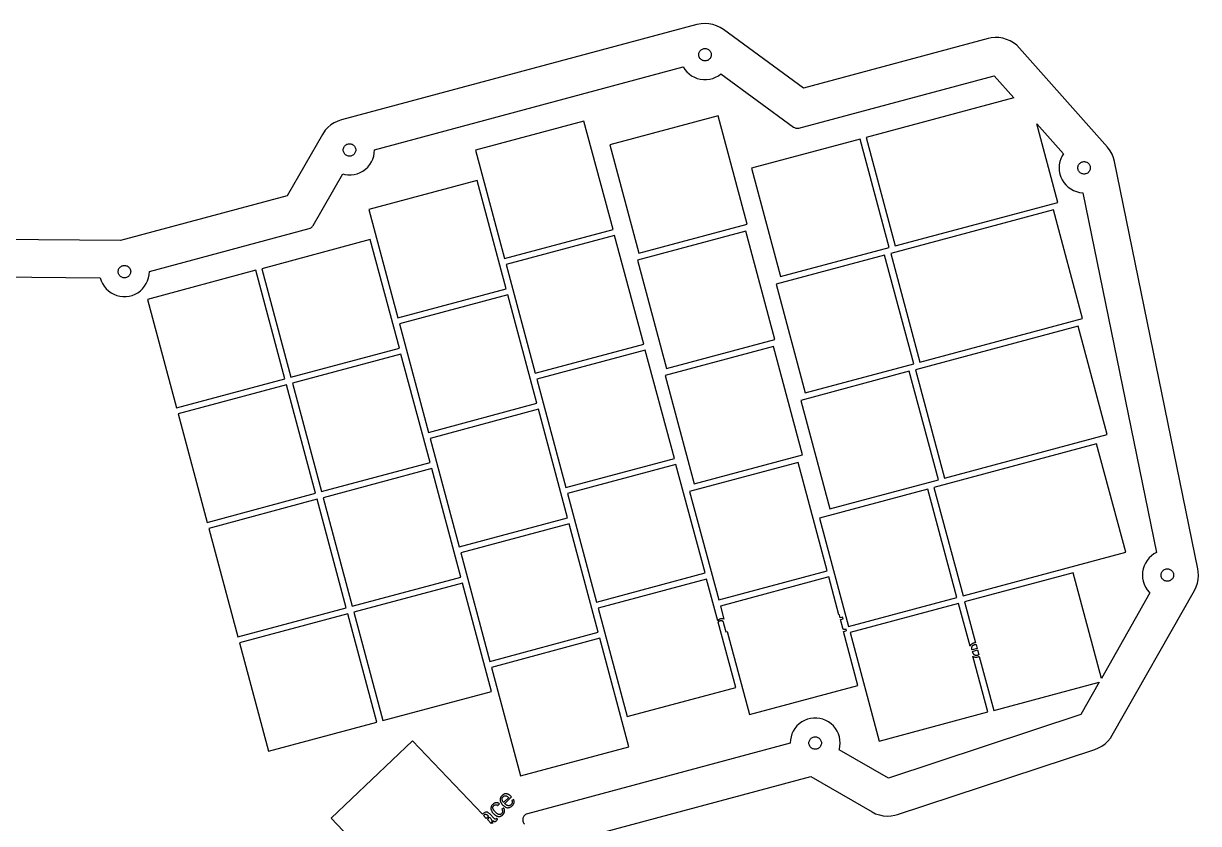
# Model space of a CAD drawing. Header units: metres. Extents: x -189 to 188, y -51 to 147.
# Drawn here: x -0.7 to 187.6, y 18.4 to 146.7 of the extents above; entities that cross this region are included whole.
import ezdxf

# ---------------------------------------------------------------- set-up
doc = ezdxf.new("R2010")
doc.units = ezdxf.units.M

msp = doc.modelspace()

# ---------------------------------------------------------------- linework, layer by layer
for p, q in [((107.238, 146.497), (50.2479, 131.227)), ((107.914, 146.629), (107.238, 146.497)), ((108.54, 146.667), (107.914, 146.629)), ((109.167, 146.627), (108.54, 146.667)), ((109.784, 146.508), (109.167, 146.627)), ((110.38, 146.313), (109.784, 146.508)), ((110.948, 146.044), (110.38, 146.313)), ((111.478, 145.707), (110.948, 146.044)), ((124.342, 136.327), (111.478, 145.707)), ((153.91, 144.25), (124.342, 136.327)), ((154.407, 144.356), (153.91, 144.25)), ((155.032, 144.417), (154.407, 144.356)), ((155.66, 144.399), (155.032, 144.417)), ((156.281, 144.303), (155.66, 144.399)), ((156.884, 144.129), (156.281, 144.303)), ((157.461, 143.882), (156.884, 144.129)), ((158.002, 143.564), (157.461, 143.882)), ((158.5, 143.18), (158.002, 143.564)), ((158.945, 142.737), (158.5, 143.18)), ((107.532, 141.667), (107.54, 141.792)), ((107.54, 141.542), (107.532, 141.667)), ((107.54, 141.792), (107.563, 141.916)), ((107.563, 141.418), (107.54, 141.542)), ((107.563, 141.916), (107.602, 142.035)), ((107.602, 141.299), (107.563, 141.418)), ((107.602, 142.035), (107.656, 142.149)), ((107.656, 141.185), (107.602, 141.299)), ((107.656, 142.149), (107.723, 142.255)), ((107.723, 142.255), (107.803, 142.352)), ((107.803, 142.352), (107.895, 142.438)), ((107.895, 142.438), (107.996, 142.511)), ((107.996, 142.511), (108.106, 142.572)), ((108.106, 142.572), (108.223, 142.618)), ((108.223, 142.618), (108.345, 142.649)), ((108.345, 142.649), (108.469, 142.665)), ((108.469, 142.665), (108.595, 142.665)), ((108.595, 142.665), (108.719, 142.649)), ((108.719, 142.649), (108.841, 142.618)), ((108.841, 142.618), (108.958, 142.572)), ((108.958, 142.572), (109.068, 142.511)), ((109.068, 142.511), (109.169, 142.438)), ((109.169, 142.438), (109.261, 142.352)), ((109.261, 142.352), (109.341, 142.255)), ((109.341, 142.255), (109.408, 142.149)), ((109.408, 142.149), (109.462, 142.035)), ((109.462, 141.299), (109.408, 141.185)), ((109.462, 142.035), (109.501, 141.916)), ((109.501, 141.418), (109.462, 141.299)), ((109.501, 141.916), (109.524, 141.792)), ((109.524, 141.542), (109.501, 141.418)), ((109.524, 141.792), (109.532, 141.667)), ((109.532, 141.667), (109.524, 141.542)), ((173.039, 126.844), (158.945, 142.737)), ((55.5397, 126.433), (105.053, 139.699)), ((105.053, 139.699), (105.296, 139.316)), ((107.723, 141.079), (107.656, 141.185)), ((107.803, 140.982), (107.723, 141.079)), ((107.895, 140.896), (107.803, 140.982)), ((107.996, 140.823), (107.895, 140.896)), ((108.106, 140.762), (107.996, 140.823)), ((108.223, 140.716), (108.106, 140.762)), ((108.345, 140.685), (108.223, 140.716)), ((108.469, 140.669), (108.345, 140.685)), ((108.595, 140.669), (108.469, 140.669)), ((108.719, 140.685), (108.595, 140.669)), ((108.841, 140.716), (108.719, 140.685)), ((108.958, 140.762), (108.841, 140.716)), ((109.068, 140.823), (108.958, 140.762)), ((109.169, 140.896), (109.068, 140.823)), ((109.261, 140.982), (109.169, 140.896)), ((109.341, 141.079), (109.261, 140.982)), ((109.408, 141.185), (109.341, 141.079)), ((105.296, 139.316), (105.616, 138.929)), ((105.616, 138.929), (105.982, 138.585)), ((105.982, 138.585), (106.389, 138.29)), ((106.389, 138.29), (106.829, 138.048)), ((106.829, 138.048), (107.296, 137.863)), ((107.296, 137.863), (107.782, 137.738)), ((107.782, 137.738), (108.281, 137.675)), ((108.281, 137.675), (108.783, 137.675)), ((108.783, 137.675), (109.282, 137.738)), ((109.282, 137.738), (109.768, 137.863)), ((109.768, 137.863), (110.235, 138.048)), ((110.235, 138.048), (110.675, 138.29)), ((110.675, 138.29), (111.072, 138.578)), ((111.072, 138.578), (122.739, 130.071)), ((123.587, 129.913), (154.866, 138.294)), ((154.866, 138.294), (158.018, 134.739)), ((158.018, 134.739), (134.347, 128.396)), ((110.637, 131.879), (93.2503, 127.22)), ((115.296, 114.492), (110.637, 131.879)), ((48.0813, 130.006), (47.6563, 129.544)), ((48.5609, 130.411), (48.0813, 130.006)), ((49.0875, 130.753), (48.5609, 130.411)), ((49.6528, 131.026), (49.0875, 130.753)), ((50.2479, 131.227), (49.6528, 131.026)), ((89.123, 131.032), (71.7363, 126.373)), ((93.7817, 113.645), (89.123, 131.032)), ((122.739, 130.071), (122.855, 129.998)), ((122.855, 129.998), (122.97, 129.945)), ((165.085, 117.998), (161.717, 130.568)), ((161.717, 130.568), (165.985, 125.756)), ((47.2118, 128.897), (41.5303, 119.056)), ((47.6563, 129.544), (47.2118, 128.897)), ((133.38, 128.138), (115.993, 123.479)), ((122.97, 129.945), (123.089, 129.908)), ((123.089, 129.908), (123.213, 129.886)), ((123.213, 129.886), (123.338, 129.879)), ((123.338, 129.879), (123.464, 129.888)), ((123.464, 129.888), (123.587, 129.913)), ((138.039, 110.751), (133.38, 128.138)), ((134.347, 128.396), (139.005, 111.01)), ((50.542, 126.397), (50.5499, 126.522)), ((50.5499, 126.272), (50.542, 126.397)), ((50.5499, 126.522), (50.5734, 126.646)), ((50.5734, 126.148), (50.5499, 126.272)), ((50.5734, 126.646), (50.6122, 126.765)), ((50.6122, 126.765), (50.6657, 126.879)), ((50.6657, 126.879), (50.733, 126.985)), ((50.733, 126.985), (50.813, 127.082)), ((50.813, 127.082), (50.9046, 127.167)), ((50.9046, 127.167), (51.0062, 127.241)), ((51.0062, 127.241), (51.1162, 127.302)), ((51.1162, 127.302), (51.233, 127.348)), ((51.233, 127.348), (51.3546, 127.379)), ((51.3546, 127.379), (51.4792, 127.395)), ((51.4792, 127.395), (51.6048, 127.395)), ((51.6048, 127.395), (51.7294, 127.379)), ((51.7294, 127.379), (51.851, 127.348)), ((51.851, 127.348), (51.9678, 127.302)), ((51.9678, 127.302), (52.0778, 127.241)), ((52.0778, 127.241), (52.1794, 127.167)), ((52.1794, 127.167), (52.271, 127.082)), ((52.271, 127.082), (52.351, 126.985)), ((52.351, 126.985), (52.4183, 126.879)), ((52.4183, 126.879), (52.4718, 126.765)), ((52.4718, 126.765), (52.5106, 126.646)), ((52.5106, 126.646), (52.5341, 126.522)), ((52.5341, 126.272), (52.5106, 126.148)), ((52.5341, 126.522), (52.542, 126.397)), ((52.542, 126.397), (52.5341, 126.272)), ((55.5104, 125.896), (55.542, 126.397)), ((55.542, 126.397), (55.5397, 126.433)), ((71.7363, 126.373), (76.395, 108.986)), ((93.2503, 127.22), (97.909, 109.833)), ((173.484, 126.262), (173.039, 126.844)), ((173.794, 125.715), (173.484, 126.262)), ((50.6122, 126.029), (50.5734, 126.148)), ((50.6657, 125.915), (50.6122, 126.029)), ((50.733, 125.809), (50.6657, 125.915)), ((50.813, 125.712), (50.733, 125.809)), ((50.9046, 125.626), (50.813, 125.712)), ((51.0062, 125.553), (50.9046, 125.626)), ((51.1162, 125.492), (51.0062, 125.553)), ((51.233, 125.446), (51.1162, 125.492)), ((51.3546, 125.415), (51.233, 125.446)), ((51.4792, 125.399), (51.3546, 125.415)), ((51.6048, 125.399), (51.4792, 125.399)), ((51.7294, 125.415), (51.6048, 125.399)), ((51.851, 125.446), (51.7294, 125.415)), ((51.9678, 125.492), (51.851, 125.446)), ((52.0778, 125.553), (51.9678, 125.492)), ((52.1794, 125.626), (52.0778, 125.553)), ((52.271, 125.712), (52.1794, 125.626)), ((52.351, 125.809), (52.271, 125.712)), ((52.4183, 125.915), (52.351, 125.809)), ((52.4718, 126.029), (52.4183, 125.915)), ((52.5106, 126.148), (52.4718, 126.029)), ((54.778, 124.046), (55.0472, 124.47)), ((55.0472, 124.47), (55.2611, 124.924)), ((55.2611, 124.924), (55.4163, 125.402)), ((55.4163, 125.402), (55.5104, 125.896)), ((165.424, 124.522), (165.33, 124.028)), ((165.579, 124.999), (165.424, 124.522)), ((165.793, 125.454), (165.579, 124.999)), ((165.985, 125.756), (165.793, 125.454)), ((168.661, 124.298), (168.762, 124.371)), ((168.762, 124.371), (168.872, 124.432)), ((168.872, 124.432), (168.989, 124.478)), ((168.989, 124.478), (169.111, 124.509)), ((169.111, 124.509), (169.235, 124.525)), ((169.235, 124.525), (169.361, 124.525)), ((169.361, 124.525), (169.485, 124.509)), ((169.485, 124.509), (169.607, 124.478)), ((169.607, 124.478), (169.724, 124.432)), ((169.724, 124.432), (169.834, 124.371)), ((169.834, 124.371), (169.935, 124.298)), ((174.032, 125.135), (173.794, 125.715)), ((174.197, 124.529), (174.032, 125.135)), ((187.544, 59.2587), (174.197, 124.529)), ((45.691, 114.262), (50.4754, 122.549)), ((50.4754, 122.549), (50.7925, 122.468)), ((50.7925, 122.468), (51.2908, 122.405)), ((51.7932, 122.405), (52.2915, 122.468)), ((52.2915, 122.468), (52.778, 122.593)), ((52.778, 122.593), (53.2451, 122.778)), ((53.2451, 122.778), (53.6853, 123.02)), ((53.6853, 123.02), (54.0917, 123.315)), ((54.0917, 123.315), (54.4579, 123.659)), ((54.4579, 123.659), (54.778, 124.046)), ((115.993, 123.479), (120.652, 106.092)), ((165.33, 124.028), (165.298, 123.527)), ((165.298, 123.527), (165.33, 123.026)), ((165.33, 123.026), (165.424, 122.532)), ((165.424, 122.532), (165.579, 122.055)), ((168.298, 123.527), (168.306, 123.652)), ((168.306, 123.402), (168.298, 123.527)), ((168.306, 123.652), (168.329, 123.776)), ((168.329, 123.278), (168.306, 123.402)), ((168.329, 123.776), (168.368, 123.895)), ((168.368, 123.159), (168.329, 123.278)), ((168.368, 123.895), (168.422, 124.009)), ((168.422, 123.045), (168.368, 123.159)), ((168.422, 124.009), (168.489, 124.115)), ((168.489, 122.939), (168.422, 123.045)), ((168.489, 124.115), (168.569, 124.212)), ((168.569, 122.842), (168.489, 122.939)), ((168.569, 124.212), (168.661, 124.298)), ((168.661, 122.756), (168.569, 122.842)), ((168.762, 122.683), (168.661, 122.756)), ((168.872, 122.622), (168.762, 122.683)), ((168.989, 122.576), (168.872, 122.622)), ((169.111, 122.545), (168.989, 122.576)), ((169.235, 122.529), (169.111, 122.545)), ((169.361, 122.529), (169.235, 122.529)), ((169.485, 122.545), (169.361, 122.529)), ((169.607, 122.576), (169.485, 122.545)), ((169.724, 122.622), (169.607, 122.576)), ((169.834, 122.683), (169.724, 122.622)), ((169.935, 122.756), (169.834, 122.683)), ((169.935, 124.298), (170.027, 124.212)), ((170.027, 122.842), (169.935, 122.756)), ((170.027, 124.212), (170.107, 124.115)), ((170.107, 122.939), (170.027, 122.842)), ((170.107, 124.115), (170.174, 124.009)), ((170.174, 123.045), (170.107, 122.939)), ((170.174, 124.009), (170.228, 123.895)), ((170.228, 123.159), (170.174, 123.045)), ((170.228, 123.895), (170.267, 123.776)), ((170.267, 123.278), (170.228, 123.159)), ((170.267, 123.776), (170.29, 123.652)), ((170.29, 123.402), (170.267, 123.278)), ((170.29, 123.652), (170.298, 123.527)), ((170.298, 123.527), (170.29, 123.402)), ((51.2908, 122.405), (51.7932, 122.405)), ((72, 121.526), (54.6133, 116.867)), ((76.6587, 104.139), (72, 121.526)), ((165.579, 122.055), (165.793, 121.6)), ((165.793, 121.6), (166.062, 121.176)), ((166.062, 121.176), (166.382, 120.789)), ((166.382, 120.789), (166.748, 120.445)), ((41.5303, 119.056), (14.8227, 111.899)), ((166.748, 120.445), (167.155, 120.15)), ((167.155, 120.15), (167.595, 119.908)), ((167.595, 119.908), (168.062, 119.723)), ((168.062, 119.723), (168.548, 119.598)), ((168.548, 119.598), (169.047, 119.535)), ((169.047, 119.535), (169.094, 119.535)), ((169.094, 119.535), (180.89, 61.8478)), ((54.6133, 116.867), (59.272, 99.4803)), ((139.005, 111.01), (165.085, 117.998)), ((164.378, 116.773), (138.298, 109.785)), ((169.036, 99.3867), (164.378, 116.773)), ((19.4587, 106.93), (45.0838, 113.796)), ((45.0838, 113.796), (45.2318, 113.848)), ((45.2318, 113.848), (45.343, 113.907)), ((45.343, 113.907), (45.4462, 113.978)), ((45.4462, 113.978), (45.5395, 114.062)), ((45.5395, 114.062), (45.6216, 114.157)), ((45.6216, 114.157), (45.691, 114.262)), ((76.395, 108.986), (93.7817, 113.645)), ((115.072, 113.397), (97.6853, 108.738)), ((97.909, 109.833), (115.296, 114.492)), ((119.731, 96.01), (115.072, 113.397)), ((14.8227, 111.899), (-15.7488, 112.148)), ((54.877, 112.02), (37.4903, 107.361)), ((59.5357, 94.633), (54.877, 112.02)), ((94.041, 112.679), (76.6543, 108.02)), ((98.6997, 95.292), (94.041, 112.679)), ((137.332, 109.526), (119.945, 104.867)), ((120.652, 106.092), (138.039, 110.751)), ((141.991, 92.139), (137.332, 109.526)), ((138.298, 109.785), (142.956, 92.3986)), ((14.5312, 107.262), (14.5847, 107.376)), ((14.5847, 107.376), (14.652, 107.482)), ((14.652, 107.482), (14.732, 107.579)), ((14.732, 107.579), (14.8236, 107.665)), ((14.8236, 107.665), (14.9252, 107.738)), ((14.9252, 107.738), (15.0352, 107.799)), ((15.0352, 107.799), (15.152, 107.845)), ((15.152, 107.845), (15.2736, 107.876)), ((15.2736, 107.876), (15.3982, 107.892)), ((15.3982, 107.892), (15.5238, 107.892)), ((15.5238, 107.892), (15.6484, 107.876)), ((15.6484, 107.876), (15.77, 107.845)), ((15.77, 107.845), (15.8868, 107.799)), ((15.8868, 107.799), (15.9968, 107.738)), ((15.9968, 107.738), (16.0984, 107.665)), ((16.0984, 107.665), (16.19, 107.579)), ((16.19, 107.579), (16.27, 107.482)), ((16.27, 107.482), (16.3373, 107.376)), ((16.3373, 107.376), (16.3908, 107.262)), ((76.6543, 108.02), (81.313, 90.6333)), ((97.6853, 108.738), (102.344, 91.3513)), ((-12.5646, 106.122), (11.5817, 105.925)), ((11.5817, 105.925), (11.5867, 105.899)), ((11.5867, 105.899), (11.7419, 105.422)), ((14.461, 106.894), (14.4689, 107.019)), ((14.4689, 106.769), (14.461, 106.894)), ((14.4689, 107.019), (14.4924, 107.143)), ((14.4924, 106.645), (14.4689, 106.769)), ((14.4924, 107.143), (14.5312, 107.262)), ((14.5312, 106.526), (14.4924, 106.645)), ((14.5847, 106.412), (14.5312, 106.526)), ((14.652, 106.306), (14.5847, 106.412)), ((14.732, 106.209), (14.652, 106.306)), ((14.8236, 106.123), (14.732, 106.209)), ((14.9252, 106.05), (14.8236, 106.123)), ((15.0352, 105.989), (14.9252, 106.05)), ((15.152, 105.943), (15.0352, 105.989)), ((15.2736, 105.912), (15.152, 105.943)), ((15.3982, 105.896), (15.2736, 105.912)), ((15.5238, 105.896), (15.3982, 105.896)), ((15.6484, 105.912), (15.5238, 105.896)), ((15.77, 105.943), (15.6484, 105.912)), ((15.8868, 105.989), (15.77, 105.943)), ((15.9968, 106.05), (15.8868, 105.989)), ((16.0984, 106.123), (15.9968, 106.05)), ((16.19, 106.209), (16.0984, 106.123)), ((16.27, 106.306), (16.19, 106.209)), ((16.3373, 106.412), (16.27, 106.306)), ((16.3908, 106.526), (16.3373, 106.412)), ((16.3908, 107.262), (16.4296, 107.143)), ((16.4296, 106.645), (16.3908, 106.526)), ((16.4296, 107.143), (16.4531, 107.019)), ((16.4531, 106.769), (16.4296, 106.645)), ((16.4531, 107.019), (16.461, 106.894)), ((16.461, 106.894), (16.4531, 106.769)), ((36.524, 107.103), (19.1373, 102.444)), ((19.1801, 105.422), (19.3353, 105.899)), ((19.3353, 105.899), (19.4294, 106.393)), ((19.4294, 106.393), (19.461, 106.894)), ((19.461, 106.894), (19.4587, 106.93)), ((41.1827, 89.716), (36.524, 107.103)), ((37.4903, 107.361), (42.149, 89.9743)), ((11.7419, 105.422), (11.9558, 104.967)), ((11.9558, 104.967), (12.2249, 104.543)), ((12.2249, 104.543), (12.5451, 104.156)), ((12.5451, 104.156), (12.9113, 103.812)), ((12.9113, 103.812), (13.3177, 103.517)), ((17.6043, 103.517), (18.0107, 103.812)), ((18.0107, 103.812), (18.3769, 104.156)), ((18.3769, 104.156), (18.6971, 104.543)), ((18.6971, 104.543), (18.9662, 104.967)), ((18.9662, 104.967), (19.1801, 105.422)), ((59.272, 99.4803), (76.6587, 104.139)), ((119.945, 104.867), (124.604, 87.4803)), ((13.3177, 103.517), (13.7579, 103.275)), ((13.7579, 103.275), (14.2249, 103.09)), ((14.2249, 103.09), (14.7115, 102.965)), ((14.7115, 102.965), (15.2098, 102.902)), ((15.2098, 102.902), (15.7122, 102.902)), ((15.7122, 102.902), (16.2105, 102.965)), ((16.2105, 102.965), (16.6971, 103.09)), ((16.6971, 103.09), (17.1641, 103.275)), ((17.1641, 103.275), (17.6043, 103.517)), ((19.1373, 102.444), (23.796, 85.0573)), ((76.918, 103.174), (59.5313, 98.515)), ((81.5767, 85.787), (76.918, 103.174)), ((59.5313, 98.515), (64.19, 81.1283)), ((168.33, 98.1614), (142.25, 91.1733)), ((142.956, 92.3986), (169.036, 99.3867)), ((172.988, 80.7747), (168.33, 98.1614)), ((42.149, 89.9743), (59.5357, 94.633)), ((81.313, 90.6333), (98.6997, 95.292)), ((98.9579, 94.3267), (81.5713, 89.668)), ((103.617, 76.94), (98.9579, 94.3267)), ((119.506, 94.9147), (102.119, 90.256)), ((102.344, 91.3513), (119.731, 96.01)), ((124.165, 77.528), (119.506, 94.9147)), ((59.795, 93.6677), (42.4083, 89.009)), ((64.4537, 76.281), (59.795, 93.6677)), ((141.284, 90.9147), (123.897, 86.256)), ((124.604, 87.4803), (141.991, 92.139)), ((145.943, 73.528), (141.284, 90.9147)), ((142.25, 91.1733), (146.908, 73.7866)), ((23.796, 85.0573), (41.1827, 89.716)), ((41.442, 88.7497), (24.0553, 84.091)), ((46.1007, 71.363), (41.442, 88.7497)), ((42.4083, 89.009), (47.067, 71.6223)), ((81.5713, 89.668), (86.23, 72.2813)), ((102.119, 90.256), (106.778, 72.8693)), ((64.19, 81.1283), (81.5767, 85.787)), ((81.835, 84.8207), (64.4483, 80.162)), ((86.4937, 67.434), (81.835, 84.8207)), ((123.897, 86.256), (128.556, 68.8693)), ((24.0553, 84.091), (28.714, 66.7043)), ((64.4483, 80.162), (69.107, 62.7753)), ((171.316, 79.2914), (145.236, 72.3033)), ((146.908, 73.7866), (172.988, 80.7747)), ((175.974, 61.9047), (171.316, 79.2914)), ((106.778, 72.8693), (124.165, 77.528)), ((47.067, 71.6223), (64.4537, 76.281)), ((86.23, 72.2813), (103.617, 76.94)), ((103.876, 75.9737), (86.4893, 71.315)), ((108.535, 58.587), (103.876, 75.9737)), ((123.458, 76.3037), (106.071, 71.645)), ((128.117, 58.917), (123.458, 76.3037)), ((64.712, 75.3147), (47.3253, 70.656)), ((69.3707, 57.928), (64.712, 75.3147)), ((128.556, 68.8693), (145.943, 73.528)), ((106.071, 71.645), (110.73, 54.2583)), ((144.269, 72.0447), (126.882, 67.386)), ((148.928, 54.658), (144.269, 72.0447)), ((145.236, 72.3033), (149.894, 54.9166)), ((28.714, 66.7043), (46.1007, 71.363)), ((46.3589, 70.3977), (28.9723, 65.739)), ((51.0177, 53.011), (46.3589, 70.3977)), ((47.3253, 70.656), (51.984, 53.2693)), ((86.4893, 71.315), (91.148, 53.9283)), ((69.107, 62.7753), (86.4937, 67.434)), ((86.753, 66.4677), (69.3663, 61.809)), ((91.4117, 49.081), (86.753, 66.4677)), ((126.882, 67.386), (131.541, 49.9993)), ((28.9723, 65.739), (33.631, 48.3523)), ((69.3663, 61.809), (74.025, 44.4223)), ((149.894, 54.9166), (175.974, 61.9047)), ((179.409, 60.6081), (179.14, 60.184)), ((179.729, 60.9952), (179.409, 60.6081)), ((180.095, 61.339), (179.729, 60.9952)), ((180.502, 61.6343), (180.095, 61.339)), ((180.89, 61.8478), (180.502, 61.6343)), ((91.148, 53.9283), (108.535, 58.587)), ((110.73, 54.2583), (128.117, 58.917)), ((167.54, 58.6097), (150.153, 53.951)), ((172.074, 41.6875), (167.54, 58.6097)), ((178.677, 58.7583), (178.645, 58.257)), ((178.771, 59.2517), (178.677, 58.7583)), ((178.926, 59.7295), (178.771, 59.2517)), ((179.14, 60.184), (178.926, 59.7295)), ((181.653, 58.3823), (181.676, 58.5057)), ((181.676, 58.5057), (181.715, 58.6251)), ((181.715, 58.6251), (181.769, 58.7387)), ((181.769, 58.7387), (181.836, 58.8448)), ((181.836, 58.8448), (181.916, 58.9415)), ((181.916, 58.9415), (182.008, 59.0275)), ((182.008, 59.0275), (182.109, 59.1013)), ((182.109, 59.1013), (182.219, 59.1618)), ((182.219, 59.1618), (182.336, 59.208)), ((182.336, 59.208), (182.458, 59.2393)), ((182.458, 59.2393), (182.582, 59.255)), ((182.582, 59.255), (182.708, 59.255)), ((182.708, 59.255), (182.832, 59.2393)), ((182.832, 59.2393), (182.954, 59.208)), ((182.954, 59.208), (183.071, 59.1618)), ((183.071, 59.1618), (183.181, 59.1013)), ((183.181, 59.1013), (183.282, 59.0275)), ((183.282, 59.0275), (183.374, 58.9415)), ((183.374, 58.9415), (183.454, 58.8448)), ((183.454, 58.8448), (183.521, 58.7387)), ((183.521, 58.7387), (183.575, 58.6251)), ((183.575, 58.6251), (183.614, 58.5057)), ((183.614, 58.5057), (183.637, 58.3823)), ((187.614, 58.8126), (187.544, 59.2587)), ((187.644, 58.1854), (187.614, 58.8126)), ((51.984, 53.2693), (69.3707, 57.928)), ((69.63, 56.9627), (52.2433, 52.304)), ((74.2887, 39.576), (69.63, 56.9627)), ((108.794, 57.6217), (91.4073, 52.963)), ((110.585, 50.9363), (108.794, 57.6217)), ((128.376, 57.9507), (110.989, 53.2919)), ((130.01, 51.8538), (128.376, 57.9507)), ((178.645, 58.257), (178.677, 57.7557)), ((178.677, 57.7557), (178.771, 57.2622)), ((178.771, 57.2622), (178.926, 56.7845)), ((178.926, 56.7845), (179.14, 56.33)), ((181.645, 58.257), (181.653, 58.3823)), ((181.653, 58.1317), (181.645, 58.257)), ((181.676, 58.0083), (181.653, 58.1317)), ((181.715, 57.8889), (181.676, 58.0083)), ((181.769, 57.7752), (181.715, 57.8889)), ((181.836, 57.6692), (181.769, 57.7752)), ((181.916, 57.5724), (181.836, 57.6692)), ((182.008, 57.4865), (181.916, 57.5724)), ((182.109, 57.4127), (182.008, 57.4865)), ((182.219, 57.3522), (182.109, 57.4127)), ((182.336, 57.3059), (182.219, 57.3522)), ((182.458, 57.2747), (182.336, 57.3059)), ((182.582, 57.259), (182.458, 57.2747)), ((182.708, 57.259), (182.582, 57.259)), ((182.832, 57.2747), (182.708, 57.259)), ((182.954, 57.3059), (182.832, 57.2747)), ((183.071, 57.3522), (182.954, 57.3059)), ((183.181, 57.4127), (183.071, 57.3522)), ((183.282, 57.4865), (183.181, 57.4127)), ((183.374, 57.5724), (183.282, 57.4865)), ((183.454, 57.6692), (183.374, 57.5724)), ((183.521, 57.7752), (183.454, 57.6692)), ((183.575, 57.8889), (183.521, 57.7752)), ((183.614, 58.0083), (183.575, 57.8889)), ((183.637, 58.1317), (183.614, 58.0083)), ((183.637, 58.3823), (183.645, 58.257)), ((183.645, 58.257), (183.637, 58.1317)), ((187.267, 56.35), (187.47, 56.9444)), ((187.47, 56.9444), (187.596, 57.5594)), ((187.596, 57.5594), (187.644, 58.1854)), ((131.541, 49.9993), (148.928, 54.658)), ((179.865, 55.391), (172.074, 41.6875)), ((173.799, 32.5808), (186.992, 55.7858)), ((179.14, 56.33), (179.409, 55.9059)), ((179.409, 55.9059), (179.729, 55.5188)), ((179.729, 55.5188), (179.865, 55.391)), ((186.992, 55.7858), (187.267, 56.35)), ((33.631, 48.3523), (51.0177, 53.011)), ((91.4073, 52.963), (96.066, 35.5763)), ((110.989, 53.2919), (111.553, 51.1895)), ((149.187, 53.6917), (131.8, 49.033)), ((151.019, 46.8546), (149.187, 53.6917)), ((150.153, 53.951), (151.91, 47.3959)), ((51.2769, 52.0447), (33.8903, 47.386)), ((55.9357, 34.658), (51.2769, 52.0447)), ((52.2433, 52.304), (56.902, 34.9173)), ((110.625, 50.9887), (110.585, 50.9363)), ((110.662, 51.0285), (110.625, 50.9887)), ((110.703, 51.0658), (110.662, 51.0285)), ((110.75, 51.1003), (110.703, 51.0658)), ((110.801, 51.132), (110.75, 51.1003)), ((110.786, 50.8563), (110.812, 50.8741)), ((110.857, 51.1613), (110.801, 51.132)), ((110.812, 50.8741), (110.839, 50.8903)), ((110.839, 50.8903), (110.868, 50.9049)), ((110.921, 51.1877), (110.857, 51.1613)), ((110.868, 50.9049), (110.898, 50.918)), ((110.898, 50.918), (110.962, 50.9392)), ((110.99, 51.2111), (110.921, 51.1877)), ((110.962, 50.9392), (111.027, 50.954)), ((111.076, 51.2336), (110.99, 51.2111)), ((111.027, 50.954), (111.086, 50.9628)), ((111.167, 51.2506), (111.076, 51.2336)), ((111.086, 50.9628), (111.14, 50.9654)), ((111.14, 50.9654), (111.189, 50.9618)), ((111.211, 51.2556), (111.167, 51.2506)), ((111.189, 50.9618), (111.212, 50.9572)), ((111.253, 51.2583), (111.211, 51.2556)), ((111.212, 50.9572), (111.234, 50.9508)), ((111.234, 50.9508), (111.256, 50.9425)), ((111.294, 51.2588), (111.253, 51.2583)), ((111.256, 50.9425), (111.276, 50.9323)), ((111.276, 50.9323), (111.296, 50.9203)), ((111.333, 51.2569), (111.294, 51.2588)), ((111.296, 50.9203), (111.333, 50.8905)), ((111.371, 51.253), (111.333, 51.2569)), ((111.333, 50.8905), (111.368, 50.8532)), ((111.407, 51.2466), (111.371, 51.253)), ((111.443, 51.2378), (111.407, 51.2466)), ((111.477, 51.2265), (111.443, 51.2378)), ((111.51, 51.2128), (111.477, 51.2265)), ((111.553, 51.1895), (111.51, 51.2128)), ((130.067, 51.8692), (130.01, 51.8538)), ((130.2, 51.3746), (130.067, 51.8692)), ((130.592, 51.4797), (130.2, 51.3746)), ((130.266, 51.1273), (130.658, 51.2324)), ((130.636, 49.7441), (130.266, 51.1273)), ((130.658, 51.2324), (130.592, 51.4797)), ((74.025, 44.4223), (91.4117, 49.081)), ((110.65, 50.6959), (110.68, 50.7462)), ((113.453, 40.235), (110.65, 50.6959)), ((110.68, 50.7462), (110.698, 50.7709)), ((110.698, 50.7709), (110.718, 50.7943)), ((110.718, 50.7943), (110.739, 50.8162)), ((110.739, 50.8162), (110.786, 50.8563)), ((111.368, 50.8532), (111.4, 50.808)), ((111.4, 50.808), (111.43, 50.755)), ((111.43, 50.755), (111.458, 50.6933)), ((111.458, 50.6933), (111.484, 50.6223)), ((111.484, 50.6223), (111.522, 50.4979)), ((111.522, 50.4979), (111.887, 49.1331)), ((111.887, 49.1331), (112.089, 49.1872)), ((112.089, 49.1872), (115.648, 35.9053)), ((130.649, 49.7011), (130.636, 49.7441)), ((130.663, 49.6624), (130.649, 49.7011)), ((130.677, 49.6282), (130.663, 49.6624)), ((130.693, 49.5984), (130.677, 49.6282)), ((130.71, 49.573), (130.693, 49.5984)), ((130.727, 49.552), (130.71, 49.573)), ((133.035, 40.564), (130.719, 49.2077)), ((130.719, 49.2077), (130.727, 49.2074)), ((130.746, 49.5354), (130.727, 49.552)), ((130.727, 49.2074), (130.845, 49.2285)), ((130.767, 49.5228), (130.746, 49.5354)), ((130.79, 49.5136), (130.767, 49.5228)), ((130.815, 49.5079), (130.79, 49.5136)), ((130.843, 49.5055), (130.815, 49.5079)), ((130.872, 49.5065), (130.843, 49.5055)), ((130.845, 49.2285), (130.964, 49.2645)), ((130.905, 49.5109), (130.872, 49.5065)), ((130.939, 49.5188), (130.905, 49.5109)), ((130.997, 49.5369), (130.939, 49.5188)), ((130.964, 49.2645), (131.11, 49.3235)), ((131.139, 49.6012), (130.997, 49.5369)), ((131.11, 49.3235), (131.201, 49.3684)), ((131.201, 49.3684), (131.139, 49.6012)), ((131.8, 49.033), (136.459, 31.6463)), ((33.8903, 47.386), (38.549, 29.9993)), ((91.67, 48.1157), (74.2833, 43.457)), ((96.3287, 30.729), (91.67, 48.1157)), ((151.18, 47.0964), (151.145, 47.058)), ((151.218, 47.1322), (151.18, 47.0964)), ((151.258, 47.1655), (151.218, 47.1322)), ((151.3, 47.1963), (151.258, 47.1655)), ((151.345, 47.2251), (151.3, 47.1963)), ((151.392, 47.2517), (151.345, 47.2251)), ((151.44, 47.2762), (151.392, 47.2517)), ((151.489, 47.2985), (151.44, 47.2762)), ((151.54, 47.3187), (151.489, 47.2985)), ((151.593, 47.3367), (151.54, 47.3187)), ((151.648, 47.3526), (151.593, 47.3367)), ((151.721, 47.3704), (151.648, 47.3526)), ((151.656, 47.0873), (151.705, 47.103)), ((151.705, 47.103), (151.777, 47.1186)), ((151.793, 47.3838), (151.721, 47.3704)), ((151.777, 47.1186), (151.845, 47.1262)), ((151.861, 47.3927), (151.793, 47.3838)), ((151.845, 47.1262), (151.911, 47.1259)), ((151.91, 47.3959), (151.861, 47.3927)), ((151.911, 47.1259), (151.973, 47.1176)), ((151.973, 47.1176), (151.985, 47.1144)), ((151.985, 47.1144), (152.151, 46.4937)), ((151.03, 46.8792), (151.019, 46.8546)), ((151.054, 46.9275), (151.03, 46.8792)), ((151.082, 46.9736), (151.054, 46.9275)), ((151.112, 47.017), (151.082, 46.9736)), ((151.145, 47.058), (151.112, 47.017)), ((151.304, 46.5381), (151.306, 46.5835)), ((151.305, 46.4904), (151.304, 46.5381)), ((151.309, 46.4402), (151.305, 46.4904)), ((151.306, 46.5835), (151.31, 46.6264)), ((151.316, 46.3877), (151.309, 46.4402)), ((151.31, 46.6264), (151.324, 46.7065)), ((151.325, 46.3328), (151.316, 46.3877)), ((151.324, 46.7065), (151.334, 46.7434)), ((151.337, 46.2754), (151.325, 46.3328)), ((151.334, 46.7434), (151.345, 46.7784)), ((152.151, 46.4937), (151.337, 46.2754)), ((151.345, 46.7784), (151.358, 46.8113)), ((151.358, 46.8113), (151.372, 46.8422)), ((151.372, 46.8422), (151.388, 46.8711)), ((151.388, 46.8711), (151.425, 46.9239)), ((151.399, 46.0271), (152.218, 46.2464)), ((151.413, 45.9776), (151.399, 46.0271)), ((151.444, 45.883), (151.413, 45.9776)), ((151.425, 46.9239), (151.465, 46.9697)), ((151.48, 45.7943), (151.444, 45.883)), ((153.846, 36.305), (151.45, 45.2446)), ((151.45, 45.2446), (151.476, 45.2245)), ((151.465, 46.9697), (151.487, 46.9898)), ((151.476, 45.2245), (151.569, 45.1691)), ((151.519, 45.7113), (151.48, 45.7943)), ((151.487, 46.9898), (151.51, 47.0082)), ((151.51, 47.0082), (151.558, 47.04)), ((151.54, 45.6727), (151.519, 45.7113)), ((151.587, 45.6016), (151.54, 45.6727)), ((151.558, 47.04), (151.608, 47.0663)), ((151.611, 45.5692), (151.587, 45.6016)), ((151.608, 47.0663), (151.656, 47.0873)), ((151.637, 45.5387), (151.611, 45.5692)), ((151.663, 45.5104), (151.637, 45.5387)), ((151.691, 45.484), (151.663, 45.5104)), ((151.719, 45.4602), (151.691, 45.484)), ((151.749, 45.4387), (151.719, 45.4602)), ((151.779, 45.4195), (151.749, 45.4387)), ((151.811, 45.4027), (151.779, 45.4195)), ((151.844, 45.3883), (151.811, 45.4027)), ((151.878, 45.3762), (151.844, 45.3883)), ((151.913, 45.3665), (151.878, 45.3762)), ((151.949, 45.3594), (151.913, 45.3665)), ((151.986, 45.3552), (151.949, 45.3594)), ((152.024, 45.3539), (151.986, 45.3552)), ((152.064, 45.3554), (152.024, 45.3539)), ((152.104, 45.3599), (152.064, 45.3554)), ((152.146, 45.3672), (152.104, 45.3599)), ((152.189, 45.3774), (152.146, 45.3672)), ((152.25, 45.3961), (152.189, 45.3774)), ((152.218, 46.2464), (152.422, 45.4844)), ((152.307, 45.4181), (152.25, 45.3961)), ((152.358, 45.4433), (152.307, 45.4181)), ((152.405, 45.4719), (152.358, 45.4433)), ((152.422, 45.4844), (152.405, 45.4719)), ((152.419, 45.1835), (152.494, 45.2163)), ((152.494, 45.2163), (154.812, 36.5643)), ((74.2833, 43.457), (78.942, 26.0703)), ((151.569, 45.1691), (151.669, 45.1277)), ((151.669, 45.1277), (151.774, 45.1002)), ((151.774, 45.1002), (151.885, 45.0867)), ((151.885, 45.0867), (152.003, 45.0872)), ((152.003, 45.0872), (152.126, 45.1016)), ((152.126, 45.1016), (152.255, 45.1299)), ((152.255, 45.1299), (152.312, 45.1465)), ((152.312, 45.1465), (152.367, 45.1643)), ((152.367, 45.1643), (152.419, 45.1835)), ((56.902, 34.9173), (74.2887, 39.576)), ((96.066, 35.5763), (113.453, 40.235)), ((115.648, 35.9053), (133.035, 40.564)), ((154.812, 36.5643), (171.74, 41.1002)), ((171.74, 41.1002), (168.773, 35.8809)), ((136.459, 31.6463), (153.846, 36.305)), ((168.773, 35.8809), (137.939, 25.701)), ((38.549, 29.9993), (55.9357, 34.658)), ((123.276, 34.0662), (122.956, 33.6791)), ((123.642, 34.41), (123.276, 34.0662)), ((124.049, 34.7053), (123.642, 34.41)), ((124.489, 34.9473), (124.049, 34.7053)), ((124.956, 35.1322), (124.489, 34.9473)), ((125.442, 35.2571), (124.956, 35.1322)), ((125.941, 35.3201), (125.442, 35.2571)), ((126.443, 35.3201), (125.941, 35.3201)), ((126.941, 35.2571), (126.443, 35.3201)), ((127.428, 35.1322), (126.941, 35.2571)), ((127.895, 34.9473), (127.428, 35.1322)), ((128.335, 34.7053), (127.895, 34.9473)), ((128.742, 34.41), (128.335, 34.7053)), ((129.108, 34.0662), (128.742, 34.41)), ((129.428, 33.6791), (129.108, 34.0662)), ((122.318, 32.3227), (122.224, 31.8293)), ((122.473, 32.8005), (122.318, 32.3227)), ((122.687, 33.255), (122.473, 32.8005)), ((122.956, 33.6791), (122.687, 33.255)), ((125.463, 32.0125), (125.555, 32.0985)), ((125.555, 32.0985), (125.656, 32.1723)), ((125.656, 32.1723), (125.766, 32.2328)), ((125.766, 32.2328), (125.883, 32.279)), ((125.883, 32.279), (126.005, 32.3103)), ((126.005, 32.3103), (126.129, 32.326)), ((126.129, 32.326), (126.255, 32.326)), ((126.255, 32.326), (126.379, 32.3103)), ((126.379, 32.3103), (126.501, 32.279)), ((126.501, 32.279), (126.618, 32.2328)), ((126.618, 32.2328), (126.728, 32.1723)), ((126.728, 32.1723), (126.829, 32.0985)), ((126.829, 32.0985), (126.921, 32.0125)), ((129.697, 33.255), (129.428, 33.6791)), ((129.911, 32.8005), (129.697, 33.255)), ((130.066, 32.3227), (129.911, 32.8005)), ((130.16, 31.8293), (130.066, 32.3227)), ((173.113, 31.6465), (173.511, 32.1322)), ((173.511, 32.1322), (173.799, 32.5808)), ((61.6372, 31.6856), (48.6023, 19.2722)), ((72.8523, 19.909), (61.6372, 31.6856)), ((78.942, 26.0703), (96.3287, 30.729)), ((122.194, 31.2921), (80.0512, 19.9999)), ((122.224, 31.8293), (122.192, 31.328)), ((122.192, 31.328), (122.194, 31.2921)), ((125.192, 31.328), (125.2, 31.4533)), ((125.2, 31.2027), (125.192, 31.328)), ((125.2, 31.4533), (125.223, 31.5767)), ((125.223, 31.0793), (125.2, 31.2027)), ((125.223, 31.5767), (125.262, 31.6961)), ((125.262, 30.9599), (125.223, 31.0793)), ((125.262, 31.6961), (125.316, 31.8097)), ((125.316, 30.8462), (125.262, 30.9599)), ((125.316, 31.8097), (125.383, 31.9158)), ((125.383, 30.7402), (125.316, 30.8462)), ((125.383, 31.9158), (125.463, 32.0125)), ((125.463, 30.6434), (125.383, 30.7402)), ((125.555, 30.5575), (125.463, 30.6434)), ((125.656, 30.4837), (125.555, 30.5575)), ((125.766, 30.4232), (125.656, 30.4837)), ((125.883, 30.3769), (125.766, 30.4232)), ((126.005, 30.3457), (125.883, 30.3769)), ((126.129, 30.33), (126.005, 30.3457)), ((126.255, 30.33), (126.129, 30.33)), ((126.379, 30.3457), (126.255, 30.33)), ((126.501, 30.3769), (126.379, 30.3457)), ((126.618, 30.4232), (126.501, 30.3769)), ((126.728, 30.4837), (126.618, 30.4232)), ((126.829, 30.5575), (126.728, 30.4837)), ((126.921, 30.6434), (126.829, 30.5575)), ((126.921, 32.0125), (127.001, 31.9158)), ((127.001, 30.7402), (126.921, 30.6434)), ((127.001, 31.9158), (127.068, 31.8097)), ((127.068, 30.8462), (127.001, 30.7402)), ((127.068, 31.8097), (127.122, 31.6961)), ((127.122, 30.9599), (127.068, 30.8462)), ((127.122, 31.6961), (127.161, 31.5767)), ((127.161, 31.0793), (127.122, 30.9599)), ((127.161, 31.5767), (127.184, 31.4533)), ((127.184, 31.2027), (127.161, 31.0793)), ((127.184, 31.4533), (127.192, 31.328)), ((127.192, 31.328), (127.184, 31.2027)), ((130.042, 30.2598), (130.066, 30.3332)), ((137.939, 25.701), (130.042, 30.2598)), ((130.066, 30.3332), (130.16, 30.8267)), ((130.192, 31.328), (130.16, 31.8293)), ((130.16, 30.8267), (130.192, 31.328)), ((139.395, 19.8631), (171.02, 30.3041)), ((171.02, 30.3041), (171.602, 30.538)), ((171.602, 30.538), (172.151, 30.843)), ((172.151, 30.843), (172.657, 31.2145)), ((172.657, 31.2145), (173.113, 31.6465)), ((89.6382, 16.3571), (125.486, 25.9624)), ((125.486, 25.9624), (135.327, 20.2808)), ((75.7729, 22.6095), (75.7502, 22.5621)), ((75.7985, 22.6563), (75.7729, 22.6095)), ((75.8266, 22.7019), (75.7985, 22.6563)), ((75.857, 22.7464), (75.8266, 22.7019)), ((75.8899, 22.7897), (75.857, 22.7464)), ((75.9252, 22.8319), (75.8899, 22.7897)), ((75.963, 22.873), (75.9252, 22.8319)), ((76.0031, 22.913), (75.963, 22.873)), ((76.0593, 22.964), (76.0031, 22.913)), ((76.1154, 23.0098), (76.0593, 22.964)), ((76.0743, 22.5958), (76.1049, 22.6425)), ((76.1049, 22.6425), (76.1379, 22.6843)), ((76.1714, 23.0504), (76.1154, 23.0098)), ((76.1379, 22.6843), (76.1732, 22.7214)), ((76.2272, 23.0858), (76.1714, 23.0504)), ((76.1732, 22.7214), (76.2285, 22.7694)), ((76.2829, 23.1161), (76.2272, 23.0858)), ((76.2285, 22.7694), (76.2851, 22.8089)), ((77.0772, 22.6102), (76.2459, 21.8185)), ((76.3385, 23.1411), (76.2829, 23.1161)), ((76.2851, 22.8089), (76.3427, 22.84)), ((76.394, 23.1609), (76.3385, 23.1411)), ((76.3427, 22.84), (76.4015, 22.8626)), ((76.4493, 23.1765), (76.394, 23.1609)), ((76.4015, 22.8626), (76.4613, 22.8768)), ((76.4196, 21.6304), (77.5319, 22.6897)), ((76.5043, 23.1881), (76.4493, 23.1765)), ((76.4613, 22.8768), (76.5223, 22.8825)), ((76.5592, 23.1957), (76.5043, 23.1881)), ((76.5223, 22.8825), (76.5845, 22.8797)), ((76.6139, 23.1992), (76.5592, 23.1957)), ((76.5845, 22.8797), (76.6481, 22.8684)), ((76.6683, 23.1987), (76.6139, 23.1992)), ((76.6481, 22.8684), (76.7139, 22.848)), ((76.7225, 23.1941), (76.6683, 23.1987)), ((76.7139, 22.848), (76.7821, 22.8186)), ((76.7765, 23.1855), (76.7225, 23.1941)), ((76.8303, 23.1732), (76.7765, 23.1855)), ((76.7821, 22.8186), (76.8525, 22.7801)), ((76.8837, 23.1573), (76.8303, 23.1732)), ((76.8525, 22.7801), (76.9251, 22.7325)), ((76.9369, 23.138), (76.8837, 23.1573)), ((76.9251, 22.7325), (77.0001, 22.6759)), ((76.9898, 23.1152), (76.9369, 23.138)), ((77.0424, 23.0889), (76.9898, 23.1152)), ((77.0001, 22.6759), (77.0772, 22.6102)), ((77.0948, 23.0591), (77.0424, 23.0889)), ((77.1468, 23.0258), (77.0948, 23.0591)), ((77.1983, 22.9899), (77.1468, 23.0258)), ((77.2493, 22.9516), (77.1983, 22.9899)), ((77.2999, 22.9109), (77.2493, 22.9516)), ((77.3501, 22.868), (77.2999, 22.9109)), ((77.4492, 22.7751), (77.3501, 22.868)), ((77.5319, 22.6897), (77.4492, 22.7751)), ((74.2169, 20.9466), (74.2111, 20.8764)), ((74.2111, 20.8764), (74.2119, 20.8038)), ((74.2119, 20.8038), (74.2203, 20.7289)), ((74.2285, 21.0144), (74.2169, 20.9466)), ((74.2203, 20.7289), (74.2363, 20.6518)), ((74.2457, 21.0798), (74.2285, 21.0144)), ((74.2685, 21.1431), (74.2457, 21.0798)), ((74.2961, 21.2043), (74.2685, 21.1431)), ((74.3282, 21.2632), (74.2961, 21.2043)), ((74.3648, 21.3196), (74.3282, 21.2632)), ((74.4264, 21.4006), (74.3648, 21.3196)), ((74.4944, 21.4755), (74.4264, 21.4006)), ((74.557, 21.5344), (74.4944, 21.4755)), ((74.5121, 20.9531), (74.5134, 20.9867)), ((74.5135, 20.9189), (74.5121, 20.9531)), ((74.5134, 20.9867), (74.5175, 21.0198)), ((74.5176, 20.8842), (74.5135, 20.9189)), ((74.5175, 21.0198), (74.5243, 21.0523)), ((74.5245, 20.8489), (74.5176, 20.8842)), ((74.5243, 21.0523), (74.5338, 21.0842)), ((74.5341, 20.813), (74.5245, 20.8489)), ((74.5338, 21.0842), (74.5462, 21.1162)), ((74.5463, 20.7765), (74.5341, 20.813)), ((74.5462, 21.1162), (74.5617, 21.148)), ((74.5613, 20.7393), (74.5463, 20.7765)), ((74.5959, 21.567), (74.557, 21.5344)), ((74.579, 20.7015), (74.5613, 20.7393)), ((74.5617, 21.148), (74.5803, 21.1797)), ((74.5803, 21.1797), (74.602, 21.2112)), ((74.635, 21.5969), (74.5959, 21.567)), ((74.602, 21.2112), (74.6268, 21.2425)), ((74.6268, 21.2425), (74.6546, 21.2737)), ((74.6744, 21.6241), (74.635, 21.5969)), ((74.6546, 21.2737), (74.6856, 21.3047)), ((74.714, 21.6487), (74.6744, 21.6241)), ((74.6856, 21.3047), (74.7299, 21.3436)), ((74.7539, 21.6705), (74.714, 21.6487)), ((74.7299, 21.3436), (74.7748, 21.3761)), ((74.794, 21.6897), (74.7539, 21.6705)), ((74.7748, 21.3761), (74.8202, 21.4023)), ((74.8342, 21.7064), (74.794, 21.6897)), ((74.8202, 21.4023), (74.8661, 21.4222)), ((74.8743, 21.7208), (74.8342, 21.7064)), ((74.8661, 21.4222), (74.9127, 21.4357)), ((74.9144, 21.7329), (74.8743, 21.7208)), ((74.9127, 21.4357), (74.9597, 21.443)), ((74.9543, 21.7427), (74.9144, 21.7329)), ((74.9942, 21.7503), (74.9543, 21.7427)), ((74.9597, 21.443), (75.0073, 21.444)), ((75.034, 21.7555), (74.9942, 21.7503)), ((75.0073, 21.444), (75.055, 21.4393)), ((75.0736, 21.7586), (75.034, 21.7555)), ((75.055, 21.4393), (75.1025, 21.4297)), ((75.1134, 21.7596), (75.0736, 21.7586)), ((75.1025, 21.4297), (75.1498, 21.415)), ((75.1528, 21.7584), (75.1134, 21.7596)), ((75.1498, 21.415), (75.197, 21.3954)), ((75.192, 21.7552), (75.1528, 21.7584)), ((75.2308, 21.7498), (75.192, 21.7552)), ((75.197, 21.3954), (75.2439, 21.3708)), ((75.2694, 21.7422), (75.2308, 21.7498)), ((75.2439, 21.3708), (75.2906, 21.3411)), ((75.3077, 21.7326), (75.2694, 21.7422)), ((75.2906, 21.3411), (75.3371, 21.3065)), ((75.3831, 21.7073), (75.3077, 21.7326)), ((75.3371, 21.3065), (75.5951, 21.5923)), ((75.4561, 21.6755), (75.3831, 21.7073)), ((75.5268, 21.6372), (75.4561, 21.6755)), ((75.5951, 21.5923), (75.5268, 21.6372)), ((75.688, 22.3095), (75.6858, 22.2559)), ((75.6858, 22.2559), (75.687, 22.2015)), ((75.687, 22.2015), (75.6923, 22.1463)), ((75.6936, 22.3621), (75.688, 22.3095)), ((75.6923, 22.1463), (75.7015, 22.0903)), ((75.7027, 22.4137), (75.6936, 22.3621)), ((75.7015, 22.0903), (75.7146, 22.0333)), ((75.7151, 22.4642), (75.7027, 22.4137)), ((75.7146, 22.0333), (75.7318, 21.9756)), ((75.731, 22.5137), (75.7151, 22.4642)), ((75.7502, 22.5621), (75.731, 22.5137)), ((75.7318, 21.9756), (75.7529, 21.917)), ((75.7529, 21.917), (75.7779, 21.8575)), ((75.7779, 21.8575), (75.8072, 21.7975)), ((75.8072, 21.7975), (75.8415, 21.7368)), ((75.8415, 21.7368), (75.8808, 21.6753)), ((75.8808, 21.6753), (75.925, 21.6131)), ((75.925, 21.6131), (75.9743, 21.5501)), ((76.2496, 20.9051), (75.955, 20.6577)), ((75.9743, 21.5501), (76.0285, 21.4864)), ((76.0058, 22.3332), (76.0061, 22.3662)), ((76.008, 22.2992), (76.0058, 22.3332)), ((76.0061, 22.3662), (76.0125, 22.4299)), ((76.0125, 22.2641), (76.008, 22.2992)), ((76.0125, 22.4299), (76.026, 22.4894)), ((76.0194, 22.2281), (76.0125, 22.2641)), ((76.0287, 22.191), (76.0194, 22.2281)), ((76.026, 22.4894), (76.0355, 22.5175)), ((76.0285, 21.4864), (76.0877, 21.422)), ((76.0544, 22.1139), (76.0287, 22.191)), ((76.0355, 22.5175), (76.0468, 22.5446)), ((76.0468, 22.5446), (76.0743, 22.5958)), ((76.0711, 22.0741), (76.0544, 22.1139)), ((76.0914, 22.0336), (76.0711, 22.0741)), ((76.0877, 21.422), (76.2014, 21.31)), ((76.1152, 21.9922), (76.0914, 22.0336)), ((76.1426, 21.95), (76.1152, 21.9922)), ((76.1735, 21.907), (76.1426, 21.95)), ((76.2079, 21.8631), (76.1735, 21.907)), ((76.2014, 21.31), (76.3146, 21.2134)), ((76.2459, 21.8185), (76.2079, 21.8631)), ((76.2713, 20.8736), (76.2496, 20.9051)), ((76.3102, 20.8077), (76.2713, 20.8736)), ((76.3429, 20.738), (76.3102, 20.8077)), ((76.3146, 21.2134), (76.4271, 21.1322)), ((76.3696, 20.6645), (76.3429, 20.738)), ((76.4555, 21.5936), (76.4196, 21.6304)), ((76.4271, 21.1322), (76.539, 21.0665)), ((76.5281, 21.5255), (76.4555, 21.5936)), ((76.6016, 21.4644), (76.5281, 21.5255)), ((76.539, 21.0665), (76.6502, 21.0163)), ((76.6759, 21.4105), (76.6016, 21.4644)), ((76.6502, 21.0163), (76.7608, 20.9816)), ((76.7132, 21.3869), (76.6759, 21.4105)), ((76.7877, 21.3465), (76.7132, 21.3869)), ((76.7608, 20.9816), (76.8708, 20.9622)), ((76.8247, 21.3297), (76.7877, 21.3465)), ((76.8617, 21.3152), (76.8247, 21.3297)), ((76.8986, 21.303), (76.8617, 21.3152)), ((76.8708, 20.9622), (76.9795, 20.9584)), ((76.9354, 21.2931), (76.8986, 21.303)), ((76.9719, 21.2858), (76.9354, 21.2931)), ((77.0082, 21.2811), (76.9719, 21.2858)), ((76.9795, 20.9584), (77.0867, 20.9697)), ((77.0443, 21.279), (77.0082, 21.2811)), ((77.0801, 21.2794), (77.0443, 21.279)), ((77.1158, 21.2824), (77.0801, 21.2794)), ((77.0867, 20.9697), (77.1924, 20.996)), ((77.1513, 21.288), (77.1158, 21.2824)), ((77.1866, 21.2962), (77.1513, 21.288)), ((77.2216, 21.3072), (77.1866, 21.2962)), ((77.1924, 20.996), (77.2965, 21.0374)), ((77.2563, 21.3213), (77.2216, 21.3072)), ((77.2906, 21.3385), (77.2563, 21.3213)), ((77.3245, 21.3587), (77.2906, 21.3385)), ((77.2965, 21.0374), (77.3992, 21.0939)), ((77.3581, 21.3821), (77.3245, 21.3587)), ((77.3913, 21.4086), (77.3581, 21.3821)), ((77.4242, 21.4382), (77.3913, 21.4086)), ((77.3992, 21.0939), (77.5004, 21.1655)), ((77.4689, 21.4838), (77.4242, 21.4382)), ((77.5079, 21.5301), (77.4689, 21.4838)), ((77.5004, 21.1655), (77.6, 21.2522)), ((77.5412, 21.577), (77.5079, 21.5301)), ((77.5687, 21.6245), (77.5412, 21.577)), ((77.8607, 22.2516), (77.5627, 22.1004)), ((77.5627, 22.1004), (77.5834, 22.0558)), ((77.5905, 21.6727), (77.5687, 21.6245)), ((77.5834, 22.0558), (77.5997, 22.0104)), ((77.6066, 21.7215), (77.5905, 21.6727)), ((77.5997, 22.0104), (77.6117, 21.9641)), ((77.6, 21.2522), (77.6429, 21.2944)), ((77.6169, 21.7709), (77.6066, 21.7215)), ((77.6117, 21.9641), (77.6195, 21.917)), ((77.6221, 21.8204), (77.6169, 21.7709)), ((77.6195, 21.917), (77.6229, 21.8691)), ((77.6229, 21.8691), (77.6221, 21.8204)), ((77.6429, 21.2944), (77.6824, 21.3363)), ((77.6824, 21.3363), (77.7188, 21.3779)), ((77.7188, 21.3779), (77.7518, 21.4192)), ((77.7518, 21.4192), (77.7816, 21.4603)), ((77.7816, 21.4603), (77.8081, 21.501)), ((77.8081, 21.501), (77.8313, 21.5414)), ((77.8313, 21.5414), (77.8703, 21.6211)), ((77.872, 22.2248), (77.8607, 22.2516)), ((77.8703, 21.6211), (77.9001, 21.6981)), ((77.9015, 22.1396), (77.872, 22.2248)), ((77.9001, 21.6981), (77.9116, 21.7356)), ((77.9243, 22.047), (77.9015, 22.1396)), ((77.9116, 21.7356), (77.9208, 21.7724)), ((77.9208, 21.7724), (77.9325, 21.8445)), ((77.9341, 21.982), (77.9243, 22.047)), ((77.9325, 21.8445), (77.9369, 21.9145)), ((77.9369, 21.9145), (77.9341, 21.982)), ((48.6023, 19.2722), (74.1188, -7.52162)), ((72.9081, 19.9655), (72.8523, 19.909)), ((72.991, 20.0391), (72.9081, 19.9655)), ((73.0735, 20.1013), (72.991, 20.0391)), ((73.0288, 19.7237), (73.0969, 19.791)), ((73.4749, 19.2553), (73.0288, 19.7237)), ((73.1556, 20.1523), (73.0735, 20.1013)), ((73.0969, 19.791), (73.143, 19.8283)), ((73.143, 19.8283), (73.1887, 19.8588)), ((73.2372, 20.1919), (73.1556, 20.1523)), ((73.1887, 19.8588), (73.2343, 19.8826)), ((73.2343, 19.8826), (73.2795, 19.8998)), ((73.3183, 20.2202), (73.2372, 20.1919)), ((73.2795, 19.8998), (73.3252, 19.9101)), ((73.399, 20.2372), (73.3183, 20.2202)), ((73.3252, 19.9101), (73.3715, 19.9135)), ((73.3715, 19.9135), (73.4182, 19.91)), ((73.4793, 20.243), (73.399, 20.2372)), ((73.4182, 19.91), (73.4655, 19.899)), ((73.4655, 19.899), (73.5139, 19.8801)), ((73.833, 19.6091), (73.4749, 19.2553)), ((73.5588, 20.2376), (73.4793, 20.243)), ((73.5139, 19.8801), (73.5632, 19.8533)), ((73.6371, 20.2214), (73.5588, 20.2376)), ((73.5632, 19.8533), (73.614, 19.819)), ((73.614, 19.819), (73.6664, 19.7769)), ((73.7143, 20.1945), (73.6371, 20.2214)), ((73.6555, 19.0657), (73.7118, 19.1264)), ((74.2502, 18.4412), (73.6555, 19.0657)), ((73.6664, 19.7769), (73.7201, 19.7268)), ((73.7118, 19.1264), (74.0096, 19.4237)), ((73.7904, 20.1566), (73.7143, 20.1945)), ((73.7201, 19.7268), (73.833, 19.6091)), ((73.8653, 20.108), (73.7904, 20.1566)), ((73.9391, 20.0485), (73.8653, 20.108)), ((74.0118, 19.9782), (73.9391, 20.0485)), ((74.0096, 19.4237), (74.1626, 19.2618)), ((74.7081, 19.2482), (74.0118, 19.9782)), ((74.1626, 19.2618), (74.2038, 19.2088)), ((74.2038, 19.2088), (74.2413, 19.15)), ((74.2363, 20.6518), (74.2597, 20.5726)), ((74.2413, 19.15), (74.2751, 19.0855)), ((74.2597, 20.5726), (74.2912, 20.4917)), ((74.2751, 19.0855), (74.3034, 19.0168)), ((74.2912, 20.4917), (74.3311, 20.4089)), ((74.3034, 19.0168), (74.3246, 18.9456)), ((74.3246, 18.9456), (74.3388, 18.8719)), ((74.3311, 20.4089), (74.3794, 20.3241)), ((74.3388, 18.8719), (74.3432, 18.8341)), ((74.3794, 20.3241), (74.4366, 20.2377)), ((74.4366, 20.2377), (74.5042, 20.1492)), ((74.4992, 18.9095), (74.5079, 18.9178)), ((74.5134, 18.8454), (74.4992, 18.9095)), ((74.5042, 20.1492), (74.5822, 20.0586)), ((74.5079, 18.9178), (74.5761, 18.8594)), ((74.5284, 18.7514), (74.5134, 18.8454)), ((74.5761, 18.8594), (74.642, 18.8125)), ((74.5993, 20.663), (74.579, 20.7015)), ((74.5822, 20.0586), (74.6737, 19.9628)), ((74.6482, 20.5842), (74.5993, 20.663)), ((74.7073, 20.5029), (74.6482, 20.5842)), ((74.6737, 19.9628), (74.7229, 19.9156)), ((74.7761, 20.4179), (74.7073, 20.5029)), ((74.7692, 19.194), (74.7081, 19.2482)), ((74.7229, 19.9156), (74.7726, 19.8708)), ((74.7982, 19.1723), (74.7692, 19.194)), ((74.7726, 19.8708), (74.8228, 19.8285)), ((74.8546, 20.329), (74.7761, 20.4179)), ((74.8261, 19.1541), (74.7982, 19.1723)), ((74.8228, 19.8285), (74.8735, 19.7886)), ((74.853, 19.1396), (74.8261, 19.1541)), ((74.8787, 19.1287), (74.853, 19.1396)), ((74.9367, 20.2428), (74.8546, 20.329)), ((74.8735, 19.7886), (74.9247, 19.7511)), ((74.9037, 19.1221), (74.8787, 19.1287)), ((74.9286, 19.1201), (74.9037, 19.1221)), ((74.9247, 19.7511), (74.9764, 19.7161)), ((74.9535, 19.1227), (74.9286, 19.1201)), ((75.0147, 20.1673), (74.9367, 20.2428)), ((74.9782, 19.1299), (74.9535, 19.1227)), ((74.9764, 19.7161), (75.0285, 19.6844)), ((75.0028, 19.1416), (74.9782, 19.1299)), ((75.0274, 19.158), (75.0028, 19.1416)), ((75.0923, 20.0986), (75.0147, 20.1673)), ((75.0206, 18.8083), (75.0635, 18.8397)), ((75.0518, 19.179), (75.0274, 19.158)), ((75.0285, 19.6844), (75.0808, 19.656)), ((75.127, 19.2712), (75.0518, 19.179)), ((75.0635, 18.8397), (75.085, 18.8579)), ((75.0808, 19.656), (75.1335, 19.631)), ((75.085, 18.8579), (75.1671, 18.9393)), ((75.1695, 20.0367), (75.0923, 20.0986)), ((75.2904, 19.0996), (75.127, 19.2712)), ((75.1335, 19.631), (75.1864, 19.6094)), ((75.1671, 18.9393), (75.256, 19.049)), ((75.2458, 19.9834), (75.1695, 20.0367)), ((75.1864, 19.6094), (75.2396, 19.5912)), ((75.2396, 19.5912), (75.2931, 19.5763)), ((75.3213, 19.9396), (75.2458, 19.9834)), ((75.256, 19.049), (75.2904, 19.0996)), ((75.2931, 19.5763), (75.3469, 19.5648)), ((75.3588, 19.9212), (75.3213, 19.9396)), ((75.3469, 19.5648), (75.4008, 19.557)), ((75.3962, 19.9053), (75.3588, 19.9212)), ((75.4333, 19.8916), (75.3962, 19.9053)), ((75.4008, 19.557), (75.4549, 19.5529)), ((75.4702, 19.8806), (75.4333, 19.8916)), ((75.4549, 19.5529), (75.5092, 19.5527)), ((75.5068, 19.8723), (75.4702, 19.8806)), ((75.543, 19.8668), (75.5068, 19.8723)), ((75.5092, 19.5527), (75.5635, 19.5563)), ((75.5788, 19.864), (75.543, 19.8668)), ((75.5635, 19.5563), (75.618, 19.5638)), ((75.6142, 19.8639), (75.5788, 19.864)), ((75.6493, 19.8666), (75.6142, 19.8639)), ((75.618, 19.5638), (75.6726, 19.5751)), ((75.684, 19.8721), (75.6493, 19.8666)), ((75.6726, 19.5751), (75.7273, 19.5902)), ((75.7185, 19.8808), (75.684, 19.8721)), ((75.7526, 19.8928), (75.7185, 19.8808)), ((75.7273, 19.5902), (75.782, 19.6101)), ((75.7863, 19.9082), (75.7526, 19.8928)), ((75.782, 19.6101), (75.8365, 19.6347)), ((75.8196, 19.9269), (75.7863, 19.9082)), ((75.8525, 19.9489), (75.8196, 19.9269)), ((75.8365, 19.6347), (75.8908, 19.6641)), ((75.885, 19.9742), (75.8525, 19.9489)), ((75.917, 20.0029), (75.885, 19.9742)), ((75.8908, 19.6641), (75.9449, 19.6982)), ((75.9543, 20.0415), (75.917, 20.0029)), ((75.9449, 19.6982), (75.9987, 19.7371)), ((75.9865, 20.0815), (75.9543, 20.0415)), ((75.955, 20.6577), (75.9906, 20.6049)), ((76.0138, 20.1229), (75.9865, 20.0815)), ((75.9906, 20.6049), (76.0199, 20.5529)), ((75.9987, 19.7371), (76.0524, 19.7808)), ((76.036, 20.1658), (76.0138, 20.1229)), ((76.0199, 20.5529), (76.043, 20.5016)), ((76.0533, 20.2102), (76.036, 20.1658)), ((76.043, 20.5016), (76.0598, 20.4509)), ((76.0524, 19.7808), (76.1059, 19.8293)), ((76.0656, 20.256), (76.0533, 20.2102)), ((76.0598, 20.4509), (76.0704, 20.401)), ((76.0729, 20.3033), (76.0656, 20.256)), ((76.0704, 20.401), (76.0748, 20.3518)), ((76.0748, 20.3518), (76.0729, 20.3033)), ((76.1059, 19.8293), (76.1452, 19.8683)), ((76.1452, 19.8683), (76.1814, 19.9076)), ((76.1814, 19.9076), (76.2147, 19.9473)), ((76.2147, 19.9473), (76.245, 19.9874)), ((76.245, 19.9874), (76.2723, 20.0279)), ((76.2723, 20.0279), (76.2966, 20.0687)), ((76.2966, 20.0687), (76.3179, 20.1098)), ((76.3179, 20.1098), (76.3367, 20.1509)), ((76.3367, 20.1509), (76.3531, 20.1917)), ((76.3531, 20.1917), (76.3671, 20.2324)), ((76.3671, 20.2324), (76.3787, 20.2728)), ((76.3802, 20.6269), (76.3696, 20.6645)), ((76.3787, 20.2728), (76.3879, 20.313)), ((76.3886, 20.5888), (76.3802, 20.6269)), ((76.3879, 20.313), (76.3947, 20.3531)), ((76.3949, 20.5504), (76.3886, 20.5888)), ((76.3947, 20.3531), (76.3991, 20.3929)), ((76.3991, 20.5116), (76.3949, 20.5504)), ((76.4012, 20.4724), (76.3991, 20.5116)), ((76.3991, 20.3929), (76.4012, 20.4328)), ((76.4012, 20.4328), (76.4012, 20.4724)), ((79.3184, 19.1632), (79.31, 19.0379)), ((79.31, 19.0379), (79.3174, 18.9125)), ((79.3174, 18.9125), (79.3405, 18.7891)), ((79.3424, 19.2865), (79.3184, 19.1632)), ((79.3817, 19.4057), (79.3424, 19.2865)), ((79.4356, 19.5192), (79.3817, 19.4057)), ((79.5033, 19.6249), (79.4356, 19.5192)), ((79.5837, 19.7214), (79.5033, 19.6249)), ((79.6756, 19.807), (79.5837, 19.7214)), ((79.7775, 19.8804), (79.6756, 19.807)), ((79.8878, 19.9405), (79.7775, 19.8804)), ((80.0512, 19.9999), (79.8878, 19.9405)), ((135.327, 20.2808), (135.89, 20.0016)), ((135.89, 20.0016), (136.483, 19.7951)), ((136.483, 19.7951), (137.097, 19.6646)), ((137.097, 19.6646), (137.722, 19.6121)), ((137.722, 19.6121), (138.35, 19.6384)), ((138.35, 19.6384), (138.969, 19.7431)), ((138.969, 19.7431), (139.395, 19.8631)), ((74.2788, 18.49), (74.2502, 18.4412)), ((74.2962, 18.5273), (74.2788, 18.49)), ((74.3105, 18.5654), (74.2962, 18.5273)), ((74.322, 18.6042), (74.3105, 18.5654)), ((74.3312, 18.6429), (74.322, 18.6042)), ((74.3382, 18.6815), (74.3312, 18.6429)), ((74.3429, 18.7198), (74.3382, 18.6815)), ((74.3452, 18.7581), (74.3429, 18.7198)), ((74.3432, 18.8341), (74.3454, 18.7962)), ((74.3454, 18.7962), (74.3452, 18.7581)), ((74.4967, 18.4191), (74.5149, 18.4784)), ((74.5149, 18.4784), (74.5273, 18.5387)), ((74.5273, 18.5387), (74.5342, 18.5992)), ((74.5356, 18.6598), (74.5284, 18.7514)), ((74.5342, 18.5992), (74.5356, 18.6598)), ((74.642, 18.8125), (74.6848, 18.7881)), ((74.6848, 18.7881), (74.7271, 18.7695)), ((74.7271, 18.7695), (74.7691, 18.7566)), ((74.7691, 18.7566), (74.8108, 18.7491)), ((74.8108, 18.7491), (74.8527, 18.7481)), ((74.8527, 18.7481), (74.8945, 18.7536)), ((74.8945, 18.7536), (74.9362, 18.7655)), ((74.9362, 18.7655), (74.9781, 18.7837)), ((74.9781, 18.7837), (75.0206, 18.8083)), ((79.3405, 18.7891), (79.3788, 18.6695)), ((79.3788, 18.6695), (79.4318, 18.5557)), ((79.4318, 18.5557), (79.4987, 18.4494)), ((79.4987, 18.4494), (79.5784, 18.3523))]:
    msp.add_line(p, q)

doc.saveas('drawing.dxf')
